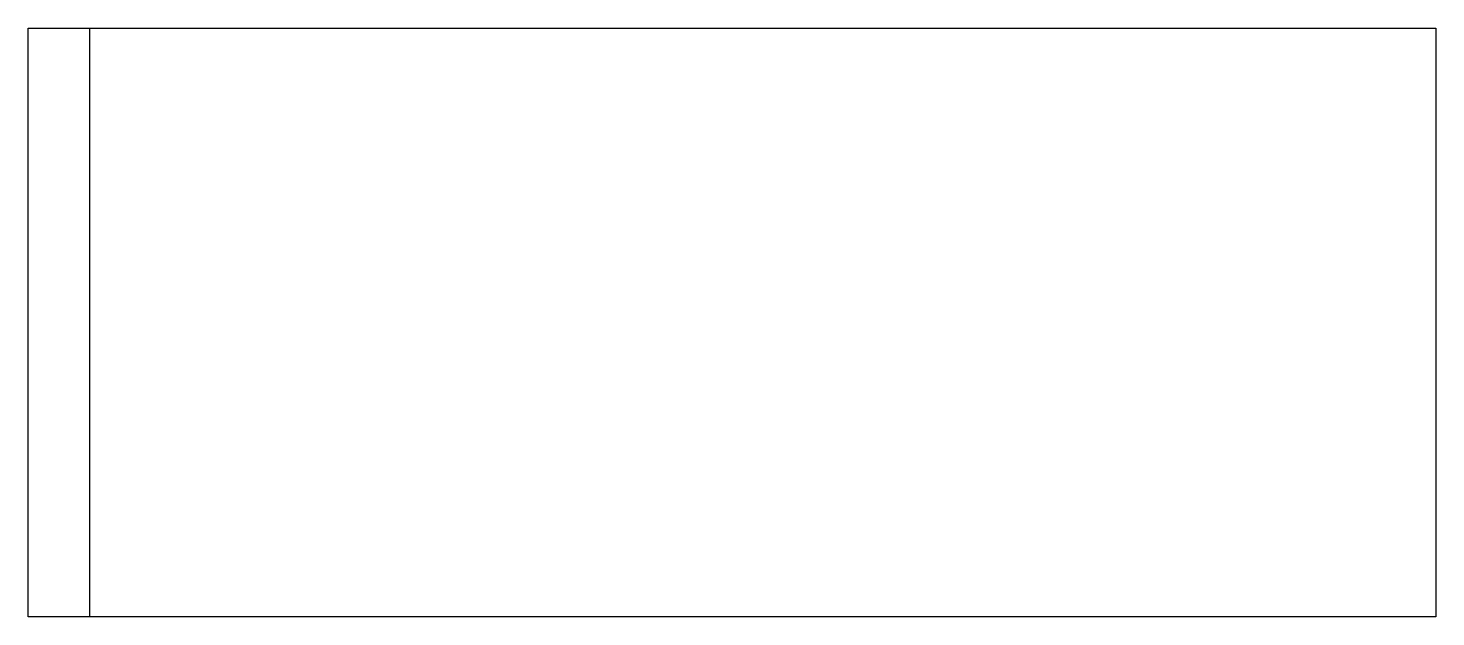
# Model space of a CAD drawing. Header units: millimetres. Extents: x -110 to 5, y -48 to 0.
import ezdxf

# ---------------------------------------------------------------- set-up
doc = ezdxf.new("R2010")
doc.units = ezdxf.units.MM
doc.layers.get('0').update_dxf_attribs({"linetype": 'CONTINUOUS'})

msp = doc.modelspace()

# ---------------------------------------------------------------- linework, layer by layer
for p, q in [((-105, 0), (-105, -48.1)), ((-105, 0), (5, 0)), ((5, 0), (5, -48.1)), ((5, -48.1), (-105, -48.1))]:
    msp.add_line(p, q)
msp.add_lwpolyline([(-110, -48.1), (-110, 0), (-105, 0), (-105, -48.1)], close=True)

doc.saveas('drawing.dxf')
